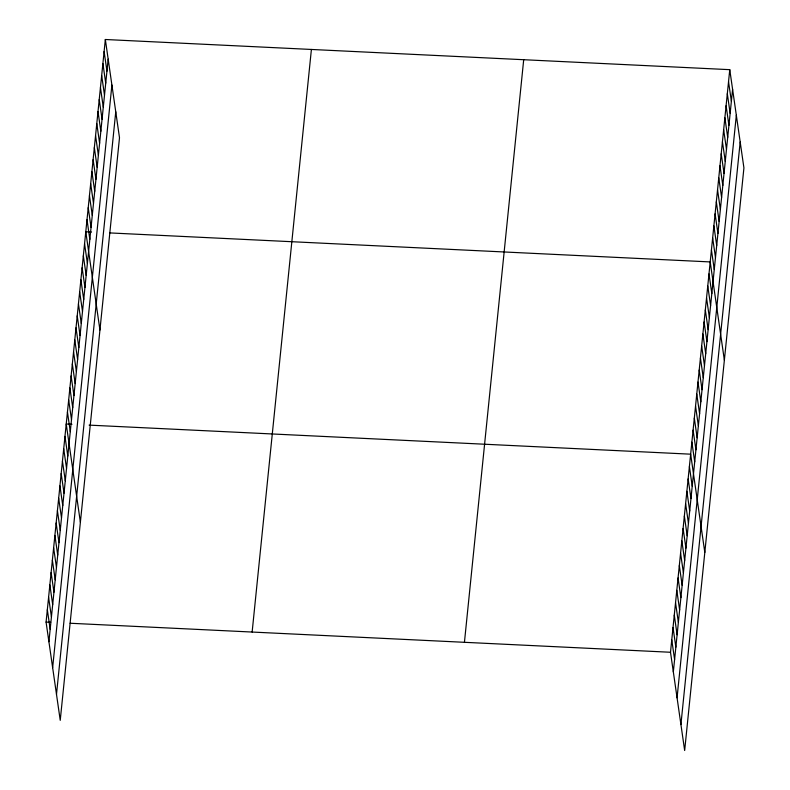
<?xml version="1.0" encoding="UTF-8"?>
<svg xmlns="http://www.w3.org/2000/svg" width="790" height="790" viewBox="0 0 790 790"><rect width="100%" height="100%" fill="white"/><g stroke="black" fill="none" stroke-linecap="round" stroke-linejoin="round"><path stroke-width="1.19" d="M105.337 39.5L119.497 137.737L60.238 720.332L46.077 622.095L105.337 39.5L729.763 69.668L743.923 167.905L684.663 750.5L670.503 652.264L729.763 69.668M48.911 641.717L108.171 59.122M52.644 667.659L111.903 85.063M56.495 694.39L115.755 111.795M252.138 632.049L311.398 49.454M464.441 642.31L523.701 59.714M673.337 671.885L732.597 89.3M677.07 697.827L736.329 115.241M680.921 724.558L740.181 141.963M91.512 232.033L85.784 231.756L99.935 329.993M109.82 232.922L710.21 261.925L724.361 360.161M71.949 424.289L66.232 424.013L80.383 522.249M89.122 425.119L690.658 454.181L704.808 552.417M46.077 622.095L50.659 622.313M70.122 623.251L670.503 652.264M728.538 81.686L731.372 101.308M727.323 93.704L730.148 113.326M726.099 105.722L728.923 125.343M724.874 117.73L727.708 137.361M723.65 129.748L726.484 149.379M722.435 141.766L725.26 161.387M721.211 153.783L724.035 173.405M719.986 165.801L722.811 185.423M718.762 177.809L721.596 197.441M717.547 189.827L720.371 209.459M716.323 201.845L719.147 221.467M715.098 213.863L717.922 233.484M713.874 225.881L716.708 245.502M712.649 237.889L715.483 257.52M711.435 249.907L714.259 269.538M708.986 273.942L711.82 293.564M707.761 285.96L710.595 305.582M706.546 297.968L709.371 317.6M705.322 309.986L708.146 329.618M704.097 322.004L706.922 341.635M702.873 334.022L705.707 353.644M701.658 346.04L704.482 365.661M700.434 358.058L703.258 377.679M699.209 370.066L702.034 389.697M697.985 382.084L700.819 401.715M696.76 394.101L699.594 413.723M695.546 406.119L698.37 425.741M694.321 418.137L697.145 437.759M693.097 430.145L695.931 449.777M691.872 442.163L694.706 461.795M689.394 466.564L692.218 486.186M688.139 478.938L690.964 498.569M686.875 491.321L689.7 510.942M685.611 503.704L688.446 523.326M684.357 516.077L687.182 535.709M683.093 528.461L685.927 548.082M681.839 540.844L684.663 560.466M680.575 553.217L683.409 572.849M679.321 565.601L682.145 585.232M678.057 577.984L680.891 597.605M676.803 590.357L679.627 609.989M675.539 602.74L678.373 622.372M674.285 615.124L677.109 634.745M673.021 627.507L675.855 647.129M671.767 639.88L674.591 659.512M104.112 51.518L106.946 71.14M102.898 63.536L105.722 83.157M101.673 75.544L104.497 95.175M100.449 87.562L103.283 107.193M99.224 99.58L102.058 119.201M98.009 111.597L100.834 131.219M96.785 123.615L99.609 143.237M95.56 135.623L98.385 155.255M94.336 147.641L97.17 167.273M93.121 159.659L95.945 179.281M91.897 171.677L94.721 191.299M90.672 183.695L93.497 203.316M89.448 195.703L92.282 215.334M88.223 207.721L91.057 227.352M87.009 219.739L89.833 239.37M84.56 243.774L87.394 263.396M83.335 255.792L86.169 275.414M82.121 267.8L84.945 287.432M80.896 279.818L83.72 299.45M79.672 291.836L82.496 311.457M78.447 303.854L81.281 323.475M77.223 315.872L80.057 335.493M76.008 327.88L78.832 347.511M74.783 339.897L77.608 359.529M73.559 351.915L76.393 371.537M72.334 363.933L75.169 383.555M71.12 375.951L73.944 395.573M69.895 387.959L72.72 407.591M68.671 399.977L71.495 419.609M67.446 411.995L70.28 431.617M64.968 436.396L67.792 456.018M63.713 448.769L66.538 468.401M62.45 461.153L65.274 480.774M61.186 473.536L64.02 493.158M59.931 485.909L62.756 505.541M58.667 498.293L61.502 517.914M57.413 510.676L60.238 530.297M56.149 523.049L58.983 542.681M54.895 535.432L57.719 555.054M53.631 547.816L56.465 567.437M52.377 560.189L55.201 579.821M51.113 572.572L53.947 592.194M49.859 584.956L52.683 604.577M48.595 597.329L51.429 616.96M47.341 609.712L50.165 629.334"/></g></svg>
